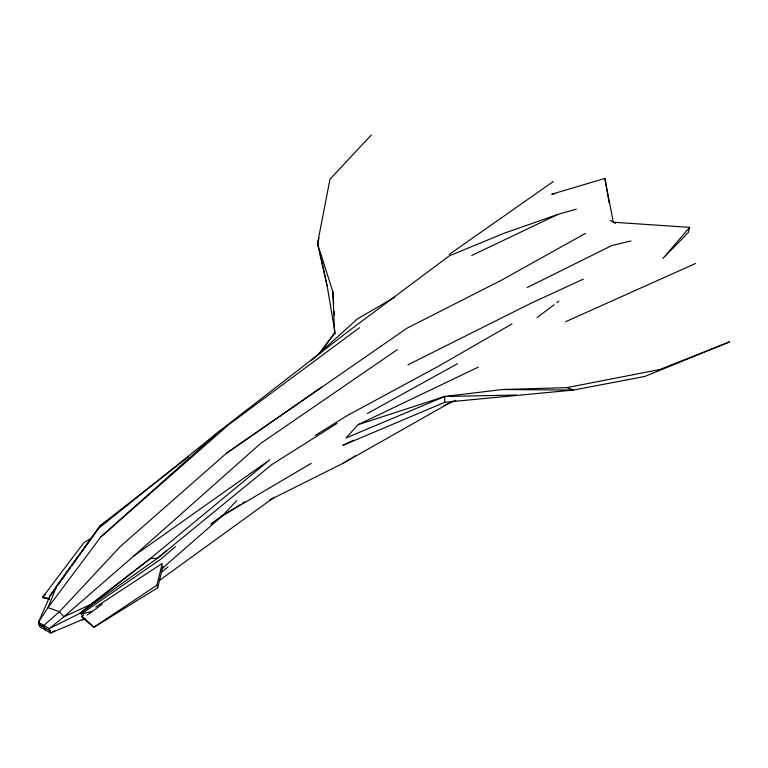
<?xml version="1.0" encoding="UTF-8"?>
<svg xmlns="http://www.w3.org/2000/svg" width="768" height="768" viewBox="0 0 768 768"><rect width="100%" height="100%" fill="white"/><g stroke="black" fill="none" stroke-linecap="round" stroke-linejoin="round"><path stroke-width="1.15" d="M335.232 333.763L327.082 285.686L317.482 243.696L329.981 179.261L371.261 134.995M83.837 614.842L81.859 616.147L82.234 617.414L93.802 627.322L157.709 587.77L156.931 585.139L162.24 563.424L95.75 607.037M157.709 587.77L163.018 566.054M319.056 237.946L317.923 242.506L318.413 244.838M689.664 227.366L688.339 232.483L662.947 258.422L689.664 227.366L613.325 222.221L610.243 220.474M188.266 456.97L100.474 525.446L56.938 585.542L48.01 607.603L38.4 622.262L39.696 626.688L50.63 633.005L85.114 618.432M56.938 585.542L50.083 595.834L38.4 622.262L49.334 628.579L50.63 633.005L54.787 630.787M70.099 567.869L57.677 585.226L70.109 567.946M71.482 565.939L100.474 525.446L107.357 520.685M71.491 566.016L98.429 528.509L219.734 430.896L348.998 330.797L449.347 255.821L504.019 233.29L557.904 214.406L576.346 209.126M320.016 353.338L334.637 333.005L332.832 291.629L317.482 243.696M219.734 430.896L100.848 536.899L48.01 607.603L59.434 611.741L63.907 616.781L90.163 604.714L150.394 558.518L269.798 459.802L133.843 555.955L63.907 616.781L49.334 628.579L80.17 613.2L157.392 558.307L272.112 464.381L337.027 423.418M49.603 599.386L42.528 597.418L83.702 542.851L92.525 537.331M318.077 354.902L334.637 333.005M42.634 597.773L45.619 594.038M478.339 367.114L358.099 424.666L345.974 438L444.624 396.509L502.387 389.52L566.794 387.629L659.626 369.581L729.6 341.885L644.765 376.454L573.494 390.058L444.73 402.278L342.874 445.373L353.635 440.198M236.63 500.63L222.749 515.51L161.501 569.069M311.53 360.346L357.418 318.902L394.704 297.245M133.843 555.955L260.592 443.491L397.421 349.565M100.848 536.899L228.413 424.915L359.52 327.686M321.706 387.11L226.416 453.283L120.154 546.662L59.434 611.741L43.862 625.402L45.168 629.866M175.411 546.595L160.954 559.037L81.235 614.026L92.534 611.299L102.182 604.205M90.163 604.714L80.17 613.2L150.394 558.518L157.392 558.307L166.57 550.714M161.453 572.141L167.971 566.957M81.235 614.026L83.117 612.547M199.594 448.138L202.426 445.93M537.139 317.52L554.112 304.723M556.944 302.592L558.826 301.171M159.475 580.397L274.33 497.213M449.203 254.448L553.402 181.459M226.416 453.283L406.982 328.214L502.013 279.917L585.494 233.357M87.053 615.101L92.534 611.299M93.802 627.322L156.931 585.139M315.264 435.446L346.656 415.901L438.95 365.971L511.968 323.952M240.806 504.317L222.749 515.51L211.142 524.016L222.749 515.51L311.251 463.354M242.813 503.069L244.819 501.83M269.606 500.045L342.979 463.334L350.064 458.976M352.08 457.728L355.114 455.866M82.166 620.016L84.202 618.787M452.621 401.194L342.979 463.334M367.459 413.491L457.507 363.706M407.942 364.829L531.274 303.12L583.402 279.12M527.203 287.53L611.818 245.539L630.95 240.96M471.706 255.494L557.904 214.406M565.67 321.686L695.501 263.501M443.904 405.629L455.856 400.301M358.099 424.666L444.624 396.509L516.451 395.011M609.101 202.598L604.867 178.416L551.731 194.218L555.206 193.632M502.387 389.52L573.494 390.058L566.794 387.629M42.528 597.418L49.296 598.339M44.275 626.822L39.216 624.576L49.814 630.691M615.379 223.43L613.325 222.221L604.867 178.416M81.859 616.147L93.696 626.966M50.054 631.507L50.314 632.294M38.717 622.973L38.986 623.76M49.392 629.146L49.574 629.875M39.456 625.392L39.638 626.131M320.4 254.179L321.389 258.845M321.878 261.178L327.082 285.686M332.832 291.629L333.658 303.331M334.234 311.53L334.483 315.043M444.624 396.509L444.73 402.278M56.294 587.155L50.083 595.834L56.304 587.174"/></g></svg>
